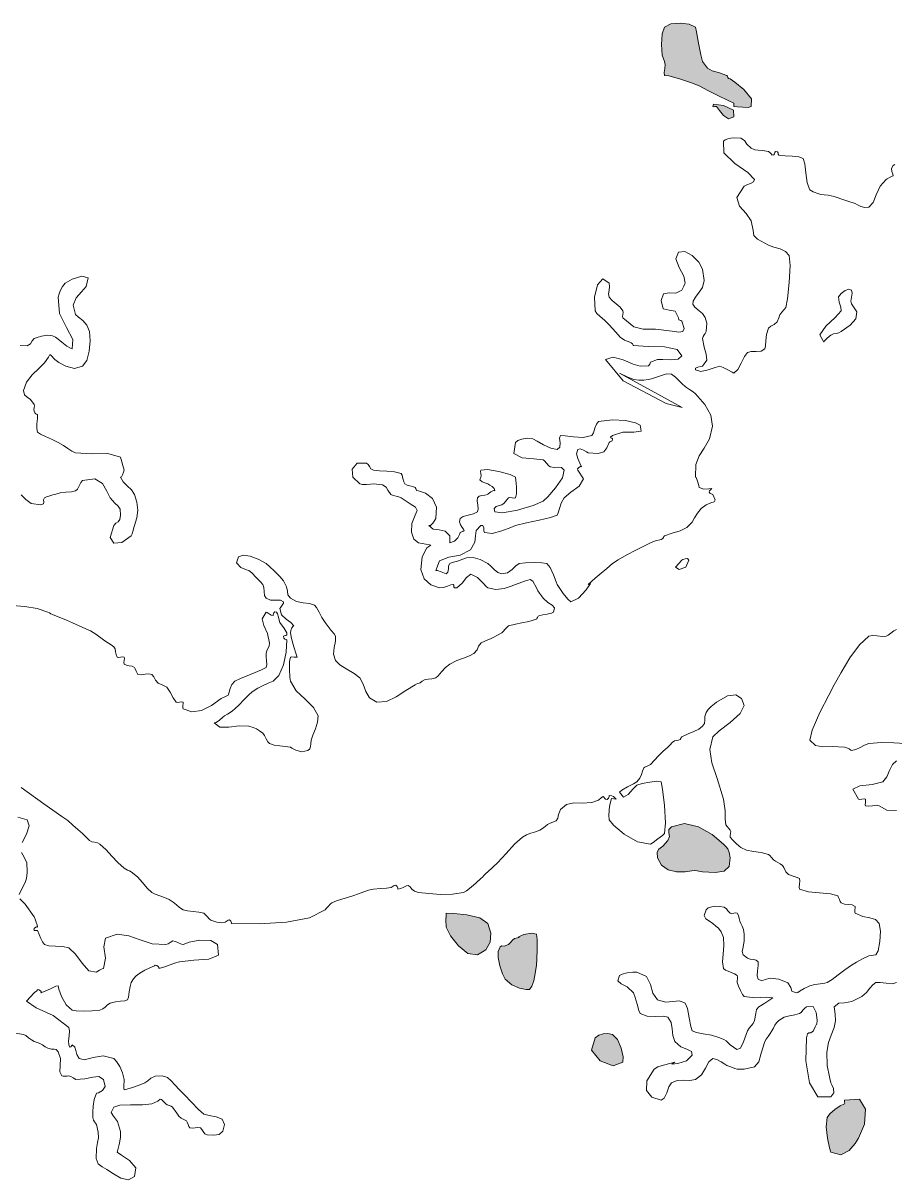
# Model space of a CAD drawing. Header units: inches. Extents: x 18 to 851, y -500 to 848.
# Drawn here: x 587.23 to 613.87, y 372.49 to 407.87 of the extents above; entities that cross this region are included whole.
import ezdxf

# ---------------------------------------------------------------- set-up
doc = ezdxf.new("R2010")
doc.units = ezdxf.units.IN
doc.header["$MEASUREMENT"] = 0
doc.layers.add('Layer 1', color=7, linetype='Continuous')

msp = doc.modelspace()

# ---------------------------------------------------------------- hatches: boundary and pattern name
at = {"layer": 'Layer 1', "true_color": 0xffffff}
for points in [[(608.949, 405.317), (608.948, 405.333), (608.949, 405.369), (608.951, 405.405), (608.949, 405.423), (608.776, 405.507), (608.48, 405.646), (608.154, 405.806), (607.891, 405.952), (607.66, 406.047), (607.295, 406.165), (606.962, 406.254), (606.831, 406.27), (606.817, 406.362), (606.837, 406.487), (606.854, 406.609), (606.831, 406.693), (606.762, 406.89), (606.736, 407.216), (606.758, 407.545), (606.831, 407.752), (607.028, 407.845), (607.308, 407.871), (607.586, 407.837), (607.784, 407.752), (607.812, 407.6), (607.869, 407.262), (607.938, 406.905), (607.996, 406.693), (608.144, 406.497), (608.292, 406.411), (608.479, 406.36), (608.737, 406.27), (608.759, 406.246), (608.766, 406.211), (608.785, 406.18), (608.843, 406.164), (608.982, 406.067), (609.261, 405.836), (609.488, 405.558), (609.479, 405.317), (609.385, 405.294), (609.226, 405.297), (609.06, 405.31)], [(608.42, 405.317), (608.398, 405.322), (608.368, 405.318), (608.336, 405.313), (608.313, 405.317), (608.329, 405.397), (608.636, 405.353), (608.94, 405.211), (608.949, 405), (608.787, 404.946), (608.635, 405.044), (608.508, 405.2)], [(607.043, 383.294), (607.442, 383.39), (607.872, 383.288), (608.285, 383.056), (608.632, 382.764), (608.703, 382.693), (608.764, 382.617), (608.811, 382.508), (608.843, 382.341), (608.813, 382.074), (608.653, 381.934), (608.376, 381.891), (607.996, 381.917), (607.831, 381.94), (607.753, 381.951), (607.664, 381.944), (607.467, 381.917), (607.197, 381.914), (606.944, 381.979), (606.74, 382.119), (606.619, 382.341), (606.603, 382.512), (606.662, 382.607), (606.78, 382.702), (606.938, 382.87), (606.98, 382.993), (606.966, 383.104), (606.964, 383.204)], [(600.161, 380.541), (600.162, 380.561), (600.161, 380.596), (600.16, 380.631), (600.161, 380.646), (600.396, 380.644), (600.794, 380.602), (601.191, 380.503), (601.432, 380.329), (601.521, 380.035), (601.5, 379.758), (601.366, 379.528), (601.114, 379.376), (600.825, 379.42), (600.533, 379.653), (600.293, 379.959), (600.161, 380.223), (600.154, 380.284), (600.149, 380.385), (600.15, 380.484)], [(602.385, 379.905), (602.366, 379.93), (602.535, 379.993), (602.762, 380.04), (602.914, 380.011), (602.938, 379.848), (602.938, 379.544), (602.926, 379.236), (602.914, 379.059), (602.881, 378.805), (602.838, 378.582), (602.779, 378.412), (602.702, 378.317), (602.6, 378.316), (602.398, 378.359), (602.164, 378.46), (601.961, 378.635), (601.879, 378.795), (601.798, 379.037), (601.745, 379.29), (601.749, 379.482), (601.806, 379.619), (601.856, 379.646), (601.934, 379.645), (602.066, 379.694), (602.139, 379.758), (602.185, 379.821), (602.251, 379.874)], [(604.714, 376.835), (604.824, 376.915), (604.957, 376.963), (605.101, 376.973), (605.243, 376.941), (605.393, 376.785), (605.506, 376.521), (605.566, 376.254), (605.561, 376.094), (605.261, 375.98), (604.863, 376.135), (604.604, 376.455)], [(612.337, 374.823), (612.34, 374.841), (612.337, 374.876), (612.334, 374.911), (612.337, 374.929), (612.792, 374.959), (612.973, 374.657), (612.94, 374.2), (612.761, 373.765), (612.661, 373.608), (612.475, 373.391), (612.221, 373.255), (611.914, 373.341), (611.87, 373.473), (611.81, 373.766), (611.775, 374.11), (611.808, 374.4), (611.888, 374.511), (612.033, 374.64), (612.198, 374.754)]]:
    msp.add_hatch(color=7, dxfattribs=at).paths.add_polyline_path(points)

# ---------------------------------------------------------------- linework, layer by layer
at = {"layer": 'Layer 1', "lineweight": 0}
for points in [[(608.949, 405.317), (608.948, 405.333), (608.949, 405.369), (608.951, 405.405), (608.949, 405.423), (608.776, 405.507), (608.48, 405.646), (608.154, 405.806), (607.891, 405.952), (607.66, 406.047), (607.295, 406.165), (606.962, 406.254), (606.831, 406.27), (606.817, 406.362), (606.837, 406.487), (606.854, 406.609), (606.831, 406.693), (606.762, 406.89), (606.736, 407.216), (606.758, 407.545), (606.831, 407.752), (607.028, 407.845), (607.308, 407.871), (607.586, 407.837), (607.784, 407.752), (607.812, 407.6), (607.869, 407.262), (607.938, 406.905), (607.996, 406.693), (608.144, 406.497), (608.292, 406.411), (608.479, 406.36), (608.737, 406.27), (608.759, 406.246), (608.766, 406.211), (608.785, 406.18), (608.843, 406.164), (608.982, 406.067), (609.261, 405.836), (609.488, 405.558), (609.479, 405.317), (609.385, 405.294), (609.226, 405.297), (609.06, 405.31), (608.949, 405.317), (608.949, 405.317)], [(608.42, 405.317), (608.398, 405.322), (608.368, 405.318), (608.336, 405.313), (608.313, 405.317), (608.329, 405.397), (608.636, 405.353), (608.94, 405.211), (608.949, 405), (608.787, 404.946), (608.635, 405.044), (608.508, 405.2), (608.42, 405.317), (608.42, 405.317)], [(586.891, 390.055), (587.281, 390.028), (587.653, 389.969), (587.984, 389.858), (588.029, 389.834), (588.073, 389.807), (588.127, 389.779), (588.196, 389.752), (588.384, 389.686), (588.557, 389.61), (588.734, 389.526), (588.938, 389.435), (589.141, 389.35), (589.289, 389.28), (589.447, 389.182), (589.679, 389.011), (589.753, 388.961), (589.838, 388.91), (589.923, 388.856), (589.996, 388.8), (590.04, 388.729), (590.054, 388.647), (590.066, 388.562), (590.103, 388.482), (590.142, 388.471), (590.206, 388.48), (590.271, 388.491), (590.314, 388.482), (590.324, 388.439), (590.314, 388.376), (590.305, 388.312), (590.314, 388.27), (590.385, 388.233), (590.473, 388.216), (590.562, 388.2), (590.632, 388.164), (590.656, 388.122), (590.685, 388.053), (590.713, 387.987), (590.737, 387.953), (590.835, 387.941), (590.953, 387.958), (591.07, 387.974), (591.161, 387.953), (591.222, 387.876), (591.276, 387.772), (591.354, 387.68), (591.479, 387.635), (591.615, 387.565), (591.721, 387.413), (591.812, 387.239), (591.902, 387.105), (591.945, 387.096), (592.008, 387.106), (592.071, 387.116), (592.114, 387.105), (592.122, 387.063), (592.112, 386.997), (592.104, 386.932), (592.114, 386.894), (592.387, 386.809), (592.683, 386.853), (592.985, 386.997), (593.278, 387.211), (593.319, 387.233), (593.39, 387.264), (593.457, 387.295), (593.49, 387.317), (593.521, 387.41), (593.555, 387.523), (593.61, 387.64), (593.702, 387.741), (593.875, 387.822), (594.196, 387.959), (594.509, 388.093), (594.655, 388.164), (594.676, 388.254), (594.669, 388.371), (594.656, 388.49), (594.655, 388.588), (594.681, 388.685), (594.717, 388.759), (594.749, 388.827), (594.761, 388.905), (594.695, 389.203), (594.585, 389.444), (594.537, 389.654), (594.655, 389.858), (594.69, 389.849), (594.747, 389.808), (594.812, 389.765), (594.867, 389.752), (594.873, 389.778), (594.891, 389.83), (594.923, 389.869), (594.973, 389.858), (595.005, 389.8), (595.031, 389.705), (595.055, 389.607), (595.078, 389.541), (595.125, 389.471), (595.194, 389.372), (595.259, 389.278), (595.29, 389.223), (595.289, 389.16), (595.253, 389.139), (595.21, 389.134), (595.185, 389.117), (595.191, 389.056), (595.229, 389.032), (595.27, 389.024), (595.29, 389.011), (595.271, 388.637), (595.185, 388.245), (595.045, 387.919), (594.867, 387.741), (594.719, 387.682), (594.564, 387.615), (594.401, 387.532), (594.231, 387.423), (594.126, 387.327), (593.976, 387.172), (593.821, 387.011), (593.702, 386.894), (593.627, 386.834), (593.551, 386.784), (593.472, 386.735), (593.385, 386.682), (593.333, 386.639), (593.229, 386.556), (593.124, 386.483), (593.066, 386.47), (593.244, 386.342), (593.515, 386.34), (593.826, 386.377), (594.126, 386.364), (594.255, 386.329), (594.361, 386.287), (594.455, 386.23), (594.549, 386.152), (594.601, 386.081), (594.652, 385.985), (594.705, 385.893), (594.761, 385.835), (594.905, 385.786), (595.07, 385.764), (595.239, 385.751), (595.396, 385.729), (595.438, 385.697), (595.567, 385.631), (595.744, 385.587), (595.926, 385.623), (595.99, 385.679), (596.013, 385.748), (596.019, 385.833), (596.031, 385.941), (596.084, 386.096), (596.163, 386.286), (596.229, 386.489), (596.243, 386.682), (596.105, 386.944), (595.845, 387.193), (595.571, 387.452), (595.396, 387.741), (595.381, 387.871), (595.367, 388.108), (595.368, 388.348), (595.396, 388.482), (595.436, 388.486), (595.507, 388.482), (595.576, 388.479), (595.608, 388.482), (595.576, 388.566), (595.506, 388.795), (595.435, 389.052), (595.396, 389.223), (595.408, 389.297), (595.442, 389.373), (595.48, 389.427), (595.502, 389.435), (595.411, 389.542), (595.264, 389.642), (595.129, 389.771), (595.078, 389.964), (595.102, 390.008), (595.147, 390.066), (595.185, 390.126), (595.185, 390.176), (595.09, 390.22), (594.948, 390.219), (594.793, 390.223), (594.655, 390.282), (594.61, 390.368), (594.595, 390.484), (594.583, 390.605), (594.549, 390.706), (594.483, 390.779), (594.353, 390.917), (594.214, 391.055), (594.126, 391.129), (594.057, 391.146), (593.878, 391.225), (593.744, 391.362), (593.809, 391.552), (593.948, 391.597), (594.164, 391.565), (594.414, 391.474), (594.655, 391.341), (594.76, 391.254), (594.914, 391.11), (595.07, 390.949), (595.185, 390.812), (595.278, 390.63), (595.305, 390.496), (595.323, 390.387), (595.396, 390.282), (595.585, 390.178), (595.791, 390.143), (595.985, 390.124), (596.138, 390.07), (596.195, 389.996), (596.271, 389.86), (596.36, 389.697), (596.455, 389.541), (596.547, 389.417), (596.646, 389.293), (596.73, 389.188), (596.772, 389.117), (596.773, 388.964), (596.737, 388.776), (596.719, 388.573), (596.772, 388.376), (596.908, 388.245), (597.118, 388.114), (597.341, 387.982), (597.514, 387.847), (597.619, 387.658), (597.699, 387.434), (597.818, 387.231), (598.043, 387.105), (598.329, 387.125), (598.63, 387.264), (598.929, 387.456), (599.208, 387.635), (599.283, 387.67), (599.328, 387.682), (599.366, 387.697), (599.42, 387.741), (599.512, 387.794), (599.611, 387.806), (599.722, 387.812), (599.844, 387.847), (599.916, 387.913), (600.015, 388.033), (600.134, 388.166), (600.267, 388.27), (600.482, 388.374), (600.688, 388.451), (600.869, 388.518), (601.008, 388.588), (601.104, 388.699), (601.146, 388.814), (601.225, 388.922), (601.432, 389.011), (601.515, 389.042), (601.614, 389.094), (601.729, 389.157), (601.855, 389.223), (601.904, 389.265), (601.966, 389.334), (602.025, 389.4), (602.066, 389.435), (602.275, 389.487), (602.475, 389.525), (602.683, 389.571), (602.914, 389.646), (602.932, 389.665), (602.946, 389.696), (602.973, 389.729), (603.02, 389.752), (603.108, 389.77), (603.246, 389.795), (603.376, 389.826), (603.443, 389.858), (603.472, 389.99), (603.396, 390.072), (603.266, 390.153), (603.126, 390.282), (603.067, 390.359), (603.013, 390.434), (602.961, 390.512), (602.914, 390.6), (602.812, 390.802), (602.729, 390.859), (602.58, 390.813), (602.278, 390.706), (602.144, 390.654), (601.932, 390.584), (601.681, 390.549), (601.432, 390.6), (601.381, 390.643), (601.296, 390.73), (601.199, 390.832), (601.114, 390.917), (600.916, 391.014), (600.775, 390.916), (600.646, 390.738), (600.479, 390.6), (600.417, 390.595), (600.395, 390.632), (600.388, 390.679), (600.373, 390.706), (600.302, 390.691), (600.2, 390.648), (600.078, 390.608), (599.949, 390.6), (599.687, 390.688), (599.482, 390.875), (599.38, 391.164), (599.42, 391.552), (599.567, 391.821), (599.69, 391.903), (599.651, 391.915), (599.313, 391.976), (599.167, 392.089), (599.097, 392.306), (599.108, 392.569), (599.208, 392.823), (599.271, 392.967), (599.224, 393.063), (599.062, 393.172), (598.784, 393.353), (598.716, 393.38), (598.626, 393.4), (598.536, 393.423), (598.467, 393.458), (598.373, 393.583), (598.322, 393.683), (598.211, 393.751), (597.938, 393.776), (597.841, 393.77), (597.721, 393.759), (597.603, 393.757), (597.514, 393.776), (597.304, 393.986), (597.285, 394.233), (597.434, 394.41), (597.726, 394.411), (597.775, 394.371), (597.812, 394.306), (597.86, 394.242), (597.938, 394.199), (598.115, 394.18), (598.343, 394.172), (598.58, 394.151), (598.784, 394.094), (598.811, 394.042), (598.834, 393.941), (598.861, 393.837), (598.891, 393.776), (598.964, 393.738), (599.049, 393.716), (599.134, 393.698), (599.208, 393.67), (599.231, 393.641), (599.237, 393.608), (599.255, 393.579), (599.313, 393.564), (599.531, 393.499), (599.737, 393.331), (599.864, 393.067), (599.844, 392.717), (599.812, 392.666), (599.746, 392.58), (599.676, 392.509), (599.632, 392.505), (599.76, 392.399), (599.941, 392.37), (600.128, 392.329), (600.267, 392.188), (600.269, 392.148), (600.268, 392.076), (600.267, 392.007), (600.267, 391.976), (600.415, 392.028), (600.51, 392.128), (600.562, 392.232), (600.584, 392.293), (600.609, 392.298), (600.664, 392.32), (600.705, 392.356), (600.69, 392.399), (600.646, 392.445), (600.595, 392.525), (600.563, 392.622), (600.584, 392.717), (600.682, 392.782), (600.835, 392.823), (600.996, 392.864), (601.114, 392.929), (601.137, 393.012), (601.123, 393.133), (601.105, 393.258), (601.114, 393.353), (601.168, 393.404), (601.25, 393.425), (601.343, 393.436), (601.432, 393.458), (601.446, 393.477), (601.521, 393.531), (601.605, 393.575), (601.644, 393.564), (601.623, 393.638), (601.566, 393.694), (601.495, 393.739), (601.432, 393.776), (601.369, 393.797), (601.263, 393.841), (601.188, 393.905), (601.22, 393.988), (601.23, 394.028), (601.221, 394.092), (601.211, 394.156), (601.22, 394.199), (601.423, 394.22), (601.772, 394.159), (602.11, 394.065), (602.278, 393.988), (602.291, 393.891), (602.305, 393.688), (602.306, 393.476), (602.278, 393.353), (602.235, 393.344), (602.171, 393.354), (602.107, 393.363), (602.066, 393.353), (602.014, 393.286), (601.973, 393.236), (601.926, 393.191), (601.855, 393.141), (601.781, 393.115), (601.688, 393.085), (601.624, 393.03), (601.644, 392.929), (601.88, 392.897), (602.335, 392.979), (602.814, 393.115), (603.126, 393.247), (603.265, 393.382), (603.504, 393.655), (603.712, 393.962), (603.761, 394.199), (603.688, 394.278), (603.589, 394.291), (603.469, 394.285), (603.338, 394.305), (603.287, 394.345), (603.226, 394.415), (603.167, 394.482), (603.126, 394.517), (602.835, 394.545), (602.477, 394.578), (602.231, 394.712), (602.278, 395.046), (602.346, 395.104), (602.47, 395.151), (602.63, 395.172), (602.808, 395.152), (602.936, 395.089), (603.137, 394.976), (603.359, 394.871), (603.549, 394.835), (603.637, 394.903), (603.638, 395.037), (603.621, 395.175), (603.655, 395.258), (603.797, 395.251), (604.053, 395.213), (604.347, 395.198), (604.607, 395.258), (604.663, 395.341), (604.702, 395.478), (604.748, 395.61), (604.819, 395.682), (605.246, 395.733), (605.643, 395.713), (605.944, 395.65), (606.09, 395.576), (606.114, 395.396), (605.893, 395.365), (605.558, 395.359), (605.243, 395.258), (605.183, 395.206), (605.19, 395.19), (605.225, 395.182), (605.243, 395.152), (605.227, 395.091), (605.195, 395.074), (605.161, 395.069), (605.138, 395.046), (605.071, 394.88), (604.974, 394.762), (604.8, 394.706), (604.502, 394.729), (604.452, 394.757), (604.358, 394.811), (604.257, 394.85), (604.185, 394.835), (604.142, 394.699), (604.181, 394.554), (604.247, 394.416), (604.29, 394.305), (604.263, 394.311), (604.213, 394.284), (604.175, 394.242), (604.185, 394.199), (604.353, 393.931), (604.225, 393.711), (603.97, 393.524), (603.761, 393.353), (603.673, 393.193), (603.617, 393.027), (603.58, 392.892), (603.549, 392.823), (603.344, 392.75), (602.998, 392.667), (602.61, 392.584), (602.278, 392.505), (602.133, 392.444), (601.862, 392.338), (601.561, 392.263), (601.326, 392.293), (601.312, 392.345), (601.305, 392.432), (601.282, 392.502), (601.22, 392.505), (601.07, 392.358), (601.053, 392.189), (601.039, 391.993), (600.902, 391.764), (600.586, 391.595), (600.238, 391.534), (599.957, 391.429), (599.844, 391.129), (599.893, 391.127), (600.001, 391.088), (600.11, 391.044), (600.161, 391.023), (600.212, 391.083), (600.226, 391.179), (600.232, 391.275), (600.267, 391.341), (600.345, 391.378), (600.427, 391.399), (600.509, 391.417), (600.584, 391.446), (600.782, 391.522), (600.984, 391.528), (601.198, 391.467), (601.432, 391.341), (601.521, 391.264), (601.626, 391.162), (601.739, 391.07), (601.855, 391.023), (602.034, 391.055), (602.175, 391.158), (602.288, 391.273), (602.385, 391.341), (602.586, 391.368), (602.846, 391.375), (603.087, 391.364), (603.231, 391.341), (603.333, 391.218), (603.441, 390.994), (603.524, 390.785), (603.549, 390.706), (603.615, 390.605), (603.738, 390.428), (603.873, 390.257), (603.973, 390.176), (604.202, 390.284), (604.438, 390.534), (604.574, 390.737), (604.502, 390.706), (604.71, 390.898), (604.894, 391.048), (605.067, 391.186), (605.243, 391.341), (605.414, 391.46), (605.676, 391.606), (605.96, 391.751), (606.196, 391.87), (606.318, 391.933), (606.428, 391.985), (606.555, 392.033), (606.726, 392.082), (606.779, 392.106), (606.799, 392.136), (606.808, 392.165), (606.831, 392.188), (607.067, 392.269), (607.306, 392.34), (607.518, 392.44), (607.679, 392.611), (607.752, 392.74), (607.843, 392.884), (607.957, 393.023), (608.102, 393.141), (608.249, 393.201), (608.354, 393.231), (608.385, 393.296), (608.313, 393.458), (608.287, 393.464), (608.232, 393.486), (608.192, 393.521), (608.208, 393.564), (608.277, 393.639), (608.188, 393.629), (608.029, 393.613), (607.891, 393.67), (607.879, 393.725), (607.838, 393.857), (607.798, 393.975), (607.784, 393.988), (607.786, 394.376), (607.891, 394.639), (608.048, 394.867), (608.208, 395.152), (608.301, 395.54), (608.244, 395.882), (608.063, 396.203), (607.784, 396.529), (607.706, 396.592), (607.596, 396.667), (607.474, 396.751), (607.361, 396.847), (607.169, 397.044), (607.042, 397.139), (606.889, 397.141), (606.619, 397.058), (606.528, 397.024), (606.438, 396.992), (606.333, 396.967), (606.196, 396.952), (606.047, 396.952), (605.899, 396.976), (605.715, 397.042), (605.455, 397.164), (607.376, 396.112), (606.883, 396.238), (605.569, 396.933), (605.031, 397.588), (605.26, 397.656), (605.569, 397.573), (605.875, 397.444), (606.09, 397.376), (606.344, 397.389), (606.379, 397.436), (606.401, 397.506), (606.619, 397.588), (606.783, 397.585), (607.025, 397.569), (607.25, 397.589), (607.361, 397.693), (607.222, 397.891), (606.828, 397.966), (606.33, 397.984), (605.879, 398.011), (605.878, 398.025), (605.851, 398.059), (605.811, 398.096), (605.772, 398.117), (605.604, 398.176), (605.479, 398.266), (605.343, 398.414), (605.138, 398.646), (604.994, 398.788), (604.863, 398.902), (604.764, 398.994), (604.714, 399.07), (604.687, 399.494), (604.782, 399.865), (604.949, 400.051), (605.138, 399.917), (605.154, 399.82), (605.138, 399.706), (605.121, 399.591), (605.138, 399.494), (605.227, 399.388), (605.351, 399.288), (605.475, 399.184), (605.561, 399.07), (605.564, 399.022), (605.557, 398.96), (605.55, 398.9), (605.561, 398.858), (605.892, 398.582), (606.184, 398.513), (606.561, 398.51), (607.149, 398.435), (607.274, 398.416), (607.387, 398.436), (607.435, 398.535), (607.361, 398.752), (607.334, 398.775), (607.3, 398.781), (607.27, 398.799), (607.255, 398.858), (607.158, 399.063), (606.972, 399.091), (606.795, 399.135), (606.726, 399.388), (606.806, 399.592), (606.977, 399.618), (607.182, 399.609), (607.361, 399.705), (607.38, 399.745), (607.419, 399.827), (607.455, 399.901), (607.467, 399.917), (607.421, 400.131), (607.275, 400.398), (607.173, 400.663), (607.255, 400.87), (607.449, 400.89), (607.678, 400.765), (607.88, 400.561), (607.996, 400.341), (608.044, 400.002), (607.997, 399.788), (607.896, 399.639), (607.784, 399.494), (607.712, 399.365), (607.701, 399.273), (607.759, 399.185), (607.891, 399.07), (607.988, 398.986), (608.078, 398.869), (608.127, 398.693), (608.102, 398.435), (608.077, 398.38), (608.041, 398.336), (608.01, 398.289), (607.996, 398.223), (608.039, 397.962), (608.109, 397.747), (608.123, 397.559), (607.996, 397.376), (607.944, 397.366), (607.854, 397.351), (607.781, 397.322), (607.784, 397.27), (607.944, 397.221), (608.166, 397.267), (608.383, 397.34), (608.525, 397.376), (608.623, 397.342), (608.768, 397.27), (608.896, 397.198), (608.949, 397.164), (609.069, 397.274), (609.174, 397.469), (609.272, 397.67), (609.373, 397.799), (609.484, 397.825), (609.634, 397.824), (609.785, 397.838), (609.902, 397.905), (609.923, 397.998), (609.929, 398.158), (609.948, 398.351), (610.008, 398.541), (610.077, 398.603), (610.182, 398.657), (610.278, 398.732), (610.325, 398.858), (610.354, 398.95), (610.417, 399.034), (610.486, 399.11), (610.537, 399.176), (610.59, 399.443), (610.643, 399.942), (610.67, 400.456), (610.644, 400.764), (610.53, 400.891), (610.362, 400.967), (610.177, 401.021), (610.008, 401.082), (609.67, 401.259), (609.559, 401.373), (609.539, 401.525), (609.479, 401.823), (609.323, 402.05), (609.121, 402.277), (609.045, 402.542), (609.267, 402.882), (609.345, 402.921), (609.456, 402.964), (609.552, 403.019), (609.584, 403.093), (609.376, 403.303), (608.979, 403.582), (608.646, 403.908), (608.632, 404.258), (608.685, 404.306), (608.764, 404.336), (608.856, 404.355), (608.949, 404.364), (609.166, 404.349), (609.272, 404.278), (609.35, 404.171), (609.479, 404.046), (609.588, 403.996), (609.697, 403.984), (609.83, 403.977), (610.008, 403.94), (610.047, 403.917), (610.084, 403.881), (610.11, 403.849), (610.113, 403.834), (610.177, 403.843), (610.197, 403.878), (610.202, 403.918), (610.22, 403.94), (610.283, 403.936), (610.304, 403.9), (610.309, 403.858), (610.325, 403.834), (610.519, 403.814), (610.736, 403.802), (610.935, 403.78), (611.066, 403.729), (611.119, 403.569), (611.149, 403.29), (611.191, 402.991), (611.278, 402.776), (611.321, 402.74), (611.374, 402.713), (611.433, 402.691), (611.49, 402.67), (611.615, 402.632), (611.717, 402.621), (611.838, 402.608), (612.02, 402.564), (612.112, 402.534), (612.255, 402.485), (612.439, 402.423), (612.655, 402.353), (612.735, 402.314), (612.834, 402.265), (612.95, 402.232), (613.078, 402.247), (613.208, 402.383), (613.306, 402.622), (613.422, 402.885), (613.607, 403.093), (613.635, 403.107), (613.711, 403.148), (613.789, 403.188), (613.819, 403.199), (613.815, 403.254), (613.782, 403.333), (613.768, 403.424), (613.819, 403.517), (613.873, 403.551)], [(587.138, 398.011), (587.349, 398.002), (587.451, 398.067), (587.502, 398.157), (587.562, 398.223), (587.661, 398.258), (587.792, 398.292), (587.913, 398.318), (587.984, 398.329), (588.122, 398.311), (588.216, 398.268), (588.3, 398.203), (588.408, 398.117), (588.466, 398.072), (588.568, 397.995), (588.671, 397.925), (588.726, 397.905), (588.751, 398.192), (588.553, 398.558), (588.336, 398.993), (588.303, 399.494), (588.328, 399.592), (588.366, 399.701), (588.426, 399.812), (588.514, 399.917), (588.729, 400.042), (589.019, 400.128), (589.216, 400.082), (589.149, 399.811), (589.01, 399.65), (588.847, 399.469), (588.756, 399.246), (588.832, 398.964), (588.921, 398.876), (589.051, 398.774), (589.177, 398.635), (589.255, 398.435), (589.274, 398.152), (589.247, 397.836), (589.172, 397.555), (589.043, 397.376), (588.795, 397.312), (588.537, 397.375), (588.32, 397.492), (588.196, 397.588), (588.076, 397.718), (588.039, 397.738), (588, 397.657), (587.879, 397.482), (587.703, 397.31), (587.499, 397.116), (587.326, 396.893), (587.243, 396.635), (587.268, 396.5), (587.347, 396.433), (587.454, 396.36), (587.562, 396.211), (587.57, 396.163), (587.565, 396.107), (587.559, 396.05), (587.562, 396), (587.585, 395.954), (587.62, 395.923), (587.652, 395.904), (587.667, 395.894), (587.666, 395.774), (587.649, 395.619), (587.641, 395.47), (587.667, 395.364), (587.756, 395.298), (587.906, 395.229), (588.096, 395.147), (588.303, 395.046), (588.457, 394.952), (588.591, 394.859), (588.713, 394.78), (588.832, 394.729), (589.312, 394.695), (589.818, 394.709), (590.201, 394.6), (590.314, 394.199), (590.296, 394.137), (590.263, 394.054), (590.229, 393.992), (590.208, 393.988), (590.281, 393.845), (590.404, 393.72), (590.535, 393.597), (590.632, 393.458), (590.707, 393.219), (590.729, 392.979), (590.703, 392.74), (590.632, 392.505), (590.614, 392.447), (590.588, 392.349), (590.557, 392.25), (590.525, 392.188), (590.248, 391.983), (590, 391.965), (589.883, 392.137), (589.996, 392.505), (590.06, 392.576), (590.128, 392.622), (590.183, 392.689), (590.208, 392.823), (590.19, 393.006), (590.13, 393.1), (590.028, 393.188), (589.891, 393.353), (589.789, 393.558), (589.651, 393.791), (589.422, 393.937), (589.043, 393.882), (588.987, 393.822), (588.936, 393.722), (588.885, 393.621), (588.832, 393.564), (588.703, 393.537), (588.536, 393.523), (588.357, 393.502), (588.196, 393.458), (588.139, 393.441), (588.039, 393.413), (587.938, 393.381), (587.879, 393.353), (587.852, 393.289), (587.855, 393.221), (587.845, 393.167), (587.772, 393.141), (587.475, 393.179), (587.313, 393.297), (587.171, 393.443)], [(612.231, 399.6), (612.269, 399.63), (612.357, 399.69), (612.464, 399.731), (612.549, 399.705), (612.566, 399.615), (612.547, 399.491), (612.527, 399.367), (612.549, 399.282), (612.707, 399.041), (612.68, 398.83), (612.508, 398.634), (612.231, 398.435), (612.158, 398.401), (612.082, 398.382), (612, 398.363), (611.914, 398.329), (611.872, 398.296), (611.792, 398.228), (611.72, 398.157), (611.702, 398.117), (611.582, 398.337), (611.764, 398.607), (612.047, 398.871), (612.231, 399.07), (612.22, 399.18), (612.169, 399.341), (612.149, 399.499), (612.231, 399.6), (612.231, 399.6)], [(612.231, 399.07), (612.047, 398.871), (611.764, 398.607), (611.582, 398.337), (611.702, 398.117), (611.72, 398.157), (611.792, 398.228), (611.872, 398.296), (611.914, 398.329), (612, 398.363), (612.082, 398.382), (612.158, 398.401), (612.231, 398.435), (612.508, 398.634), (612.68, 398.83), (612.707, 399.041), (612.549, 399.282), (612.527, 399.367), (612.547, 399.491), (612.566, 399.615), (612.549, 399.705), (612.464, 399.731), (612.357, 399.69), (612.269, 399.63), (612.231, 399.6), (612.149, 399.499), (612.169, 399.341), (612.22, 399.18), (612.231, 399.07), (612.231, 399.07)], [(607.361, 391.446), (607.395, 391.464), (607.462, 391.491), (607.532, 391.496), (607.572, 391.446), (607.487, 391.229), (607.278, 391.16), (607.163, 391.235), (607.361, 391.446), (607.361, 391.446)], [(607.572, 391.446), (607.532, 391.496), (607.462, 391.491), (607.395, 391.464), (607.361, 391.446), (607.163, 391.235), (607.278, 391.16), (607.487, 391.229), (607.572, 391.446), (607.572, 391.446)], [(613.926, 389.329), (613.846, 389.285), (613.753, 389.216), (613.667, 389.151), (613.607, 389.117), (613.482, 389.112), (613.337, 389.13), (613.194, 389.142), (613.078, 389.117), (612.787, 388.857), (612.493, 388.456), (612.228, 388.014), (612.02, 387.635), (611.851, 387.319), (611.578, 386.783), (611.342, 386.25), (611.278, 385.941), (611.447, 385.773), (611.668, 385.735), (611.96, 385.748), (612.337, 385.729), (612.406, 385.708), (612.479, 385.672), (612.532, 385.638), (612.549, 385.623), (612.679, 385.653), (612.81, 385.717), (612.943, 385.788), (613.078, 385.835), (613.462, 385.872), (613.846, 385.86), (614.189, 385.836)], [(613.926, 378.529), (613.796, 378.489), (613.611, 378.506), (613.425, 378.534), (613.29, 378.529), (613.201, 378.461), (613.108, 378.351), (613.001, 378.223), (612.867, 378.105), (612.556, 377.949), (612.332, 377.912), (612.165, 377.893), (612.02, 377.788), (612.023, 377.714), (612.047, 377.557), (612.057, 377.356), (612.02, 377.153), (611.925, 376.923), (611.842, 376.691), (611.794, 376.399), (611.808, 375.988), (611.824, 375.892), (611.853, 375.748), (611.886, 375.592), (611.914, 375.458), (611.949, 375.4), (612.002, 375.29), (612.011, 375.158), (611.914, 375.035), (611.52, 375.029), (611.266, 375.463), (611.151, 376.132), (611.173, 376.835), (611.205, 376.96), (611.248, 376.989), (611.307, 376.994), (611.385, 377.047), (611.396, 377.082), (611.438, 377.17), (611.479, 377.25), (611.49, 377.258), (611.494, 377.382), (611.469, 377.611), (611.375, 377.796), (611.173, 377.788), (611.121, 377.744), (611.063, 377.678), (611.008, 377.615), (610.961, 377.576), (610.816, 377.536), (610.656, 377.513), (610.49, 377.469), (610.325, 377.364), (610.26, 377.294), (610.207, 377.219), (610.161, 377.137), (610.113, 377.047), (610.063, 376.967), (610.002, 376.88), (609.942, 376.796), (609.902, 376.729), (609.782, 376.369), (609.715, 376.107), (609.581, 375.945), (609.267, 375.882), (609.217, 375.879), (609.16, 375.876), (609.104, 375.875), (609.055, 375.882), (608.984, 375.903), (608.912, 375.931), (608.831, 375.96), (608.737, 375.988), (608.674, 376.028), (608.56, 376.106), (608.428, 376.178), (608.313, 376.2), (608.188, 376.101), (608.085, 375.913), (607.964, 375.709), (607.784, 375.564), (607.602, 375.531), (607.409, 375.539), (607.219, 375.533), (607.043, 375.458), (606.965, 375.333), (606.899, 375.152), (606.826, 374.992), (606.726, 374.929), (606.44, 375.025), (606.283, 375.229), (606.294, 375.522), (606.514, 375.882), (606.623, 375.945), (606.799, 376), (606.991, 376.049), (607.149, 376.094), (607.06, 376.032), (607.239, 376.047), (607.506, 376.138), (607.679, 376.306), (607.652, 376.42), (607.514, 376.485), (607.326, 376.566), (607.149, 376.729), (607.086, 376.907), (607.066, 377.109), (607.035, 377.308), (606.938, 377.47), (606.797, 377.5), (606.563, 377.493), (606.306, 377.502), (606.09, 377.576), (606.052, 377.671), (605.996, 377.863), (605.936, 378.07), (605.879, 378.211), (605.692, 378.398), (605.512, 378.493), (605.408, 378.58), (605.455, 378.741), (605.539, 378.785), (605.694, 378.821), (605.862, 378.844), (605.984, 378.847), (606.285, 378.708), (606.407, 378.463), (606.478, 378.198), (606.619, 378), (606.863, 377.924), (607.09, 377.946), (607.294, 377.967), (607.467, 377.894), (607.53, 377.731), (607.589, 377.452), (607.64, 377.182), (607.679, 377.047), (607.811, 376.995), (608.016, 376.961), (608.265, 376.917), (608.525, 376.835), (608.645, 376.782), (608.712, 376.744), (608.766, 376.699), (608.843, 376.623), (609.038, 376.479), (609.154, 376.519), (609.248, 376.716), (609.373, 377.047), (609.424, 377.132), (609.485, 377.2), (609.544, 377.271), (609.584, 377.364), (609.623, 377.581), (609.646, 377.703), (609.717, 377.788), (609.902, 377.894), (610.142, 378.058), (609.959, 378.077), (609.59, 378.058), (609.267, 378.105), (609.215, 378.167), (609.152, 378.285), (609.093, 378.418), (609.055, 378.529), (609.054, 378.577), (609.062, 378.639), (609.065, 378.698), (609.055, 378.741), (608.97, 378.796), (608.83, 378.855), (608.698, 378.91), (608.632, 378.953), (608.604, 379.156), (608.626, 379.4), (608.65, 379.658), (608.632, 379.905), (608.565, 380.082), (608.484, 380.186), (608.396, 380.255), (608.313, 380.329), (608.211, 380.402), (608.098, 380.473), (608.039, 380.578), (608.102, 380.752), (608.17, 380.808), (608.277, 380.844), (608.402, 380.86), (608.525, 380.858), (608.659, 380.829), (608.726, 380.78), (608.771, 380.717), (608.843, 380.646), (608.889, 380.639), (608.951, 380.648), (609.013, 380.658), (609.055, 380.646), (609.091, 380.581), (609.113, 380.491), (609.134, 380.4), (609.161, 380.329), (609.206, 380.25), (609.245, 380.147), (609.268, 380.003), (609.267, 379.8), (609.235, 379.605), (609.208, 379.473), (609.236, 379.372), (609.373, 379.271), (609.453, 379.246), (609.549, 379.23), (609.637, 379.208), (609.69, 379.165), (609.698, 379.051), (609.679, 378.887), (609.664, 378.729), (609.69, 378.635), (609.808, 378.585), (609.91, 378.617), (610.062, 378.657), (610.325, 378.635), (610.605, 378.518), (610.692, 378.381), (610.728, 378.266), (610.855, 378.211), (610.902, 378.228), (610.979, 378.275), (611.099, 378.343), (611.278, 378.423), (611.424, 378.464), (611.587, 378.492), (611.728, 378.512), (611.808, 378.529), (611.956, 378.624), (612.137, 378.765), (612.34, 378.921), (612.549, 379.059), (612.697, 379.148), (612.879, 379.253), (613.08, 379.34), (613.29, 379.376), (613.364, 379.498), (613.415, 379.781), (613.43, 380.1), (613.396, 380.329), (613.281, 380.453), (613.107, 380.507), (612.892, 380.552), (612.655, 380.646), (612.646, 380.684), (612.653, 380.749), (612.662, 380.816), (612.655, 380.858), (612.565, 380.904), (612.451, 380.918), (612.333, 380.929), (612.231, 380.964), (612.198, 381.008), (612.176, 381.07), (612.155, 381.132), (612.125, 381.176), (611.903, 381.245), (611.573, 381.274), (611.229, 381.307), (610.961, 381.388), (610.947, 381.442), (610.956, 381.54), (610.967, 381.641), (610.961, 381.706), (610.889, 381.742), (610.76, 381.778), (610.625, 381.832), (610.537, 381.917), (610.48, 382.045), (610.438, 382.107), (610.365, 382.154), (610.22, 382.235), (610.163, 382.283), (610.104, 382.349), (610.051, 382.411), (610.008, 382.447), (609.785, 382.509), (609.552, 382.54), (609.334, 382.576), (609.161, 382.658), (609.111, 382.703), (609.016, 382.793), (608.913, 382.895), (608.843, 382.976), (608.837, 383.021), (608.846, 383.086), (608.854, 383.148), (608.843, 383.188), (608.707, 383.356), (608.686, 383.534), (608.689, 383.778), (608.632, 384.141), (608.438, 384.766), (608.278, 385.247), (608.217, 385.651), (608.313, 386.047), (608.501, 386.225), (608.836, 386.48), (609.147, 386.757), (609.267, 387), (609.181, 387.218), (609.012, 387.322), (608.758, 387.292), (608.42, 387.105), (608.356, 387.055), (608.261, 386.971), (608.166, 386.875), (608.102, 386.788), (608.066, 386.667), (608.062, 386.556), (608.052, 386.455), (607.996, 386.364), (607.879, 386.281), (607.727, 386.206), (607.551, 386.131), (607.361, 386.047), (607.34, 386.021), (607.332, 385.987), (607.312, 385.957), (607.255, 385.941), (607.141, 385.916), (607.065, 385.865), (607.006, 385.799), (606.938, 385.729), (606.785, 385.593), (606.649, 385.461), (606.525, 385.331), (606.408, 385.2), (606.365, 385.174), (606.297, 385.146), (606.231, 385.118), (606.196, 385.094), (606.161, 384.995), (606.128, 384.888), (606.075, 384.778), (605.984, 384.67), (605.88, 384.608), (605.697, 384.511), (605.526, 384.414), (605.455, 384.353), (605.574, 384.201), (605.726, 384.283), (605.873, 384.453), (605.984, 384.564), (606.153, 384.615), (606.385, 384.661), (606.602, 384.686), (606.726, 384.67), (606.768, 384.44), (606.827, 383.94), (606.862, 383.409), (606.831, 383.082), (606.766, 383.024), (606.63, 382.918), (606.489, 382.814), (606.408, 382.764), (606.005, 382.83), (605.598, 383.068), (605.277, 383.339), (605.138, 383.505), (605.132, 383.649), (605.146, 383.926), (605.207, 384.152), (605.35, 384.141), (605.308, 384.184), (605.269, 384.217), (605.217, 384.239), (605.138, 384.247), (605.141, 384.221), (605.115, 384.169), (605.074, 384.129), (605.031, 384.141), (604.955, 384.213), (604.906, 384.183), (604.813, 384.104), (604.607, 384.035), (604.317, 384.017), (604.057, 384.019), (603.833, 383.976), (603.655, 383.823), (603.589, 383.667), (603.574, 383.555), (603.521, 383.471), (603.338, 383.399), (603.252, 383.361), (603.179, 383.303), (603.105, 383.241), (603.02, 383.188), (602.887, 383.137), (602.748, 383.093), (602.612, 383.043), (602.49, 382.976), (602.244, 382.756), (601.996, 382.479), (601.73, 382.185), (601.432, 381.917), (601.372, 381.865), (601.321, 381.81), (601.272, 381.755), (601.22, 381.706), (601.07, 381.579), (600.917, 381.446), (600.782, 381.337), (600.69, 381.282), (600.349, 381.226), (599.985, 381.225), (599.63, 381.252), (599.313, 381.282), (599.186, 381.318), (599.112, 381.383), (599.06, 381.451), (598.996, 381.494), (598.946, 381.481), (598.864, 381.445), (598.769, 381.407), (598.679, 381.388), (598.682, 381.414), (598.656, 381.466), (598.615, 381.505), (598.572, 381.494), (598.474, 381.431), (598.334, 381.413), (598.154, 381.409), (597.938, 381.388), (597.786, 381.353), (597.637, 381.303), (597.479, 381.243), (597.302, 381.176), (597.143, 381.127), (596.973, 381.081), (596.809, 381.03), (596.667, 380.964), (596.612, 380.921), (596.557, 380.865), (596.504, 380.805), (596.455, 380.752), (595.985, 380.506), (595.275, 380.371), (594.44, 380.321), (593.597, 380.329), (593.599, 380.355), (593.573, 380.407), (593.533, 380.447), (593.49, 380.435), (593.406, 380.37), (593.291, 380.349), (593.144, 380.371), (592.961, 380.435), (592.91, 380.476), (592.851, 380.544), (592.793, 380.61), (592.749, 380.646), (592.596, 380.681), (592.42, 380.699), (592.25, 380.718), (592.114, 380.752), (592.004, 380.818), (591.91, 380.9), (591.812, 380.988), (591.69, 381.07), (591.552, 381.132), (591.404, 381.181), (591.268, 381.229), (591.161, 381.282), (591.021, 381.415), (590.88, 381.584), (590.721, 381.762), (590.525, 381.917), (590.476, 381.942), (590.419, 381.966), (590.363, 381.992), (590.314, 382.023), (590.124, 382.201), (589.942, 382.397), (589.761, 382.591), (589.573, 382.764), (589.498, 382.802), (589.413, 382.819), (589.328, 382.836), (589.255, 382.87), (589.203, 382.918), (589.153, 382.973), (589.102, 383.029), (589.043, 383.082), (588.897, 383.206), (588.751, 383.342), (588.592, 383.481), (588.408, 383.611), (587.865, 383.993), (587.163, 384.496)], [(613.926, 385.306), (613.799, 385.193), (613.713, 385.011), (613.627, 384.817), (613.502, 384.67), (613.179, 384.585), (612.798, 384.546), (612.584, 384.437), (612.761, 384.141), (612.804, 384.131), (612.867, 384.141), (612.93, 384.151), (612.973, 384.141), (612.979, 384.099), (612.971, 384.031), (612.963, 383.966), (612.973, 383.929), (613.066, 383.918), (613.191, 383.937), (613.312, 383.951), (613.396, 383.929), (613.627, 383.804), (613.924, 383.79)], [(587.067, 383.581), (587.35, 383.505), (587.41, 383.319), (587.326, 383.062), (587.201, 382.815)], [(607.043, 383.294), (607.442, 383.39), (607.872, 383.288), (608.285, 383.056), (608.632, 382.764), (608.703, 382.693), (608.764, 382.617), (608.811, 382.508), (608.843, 382.341), (608.813, 382.074), (608.653, 381.934), (608.376, 381.891), (607.996, 381.917), (607.831, 381.94), (607.753, 381.951), (607.664, 381.944), (607.467, 381.917), (607.197, 381.914), (606.944, 381.979), (606.74, 382.119), (606.619, 382.341), (606.603, 382.512), (606.662, 382.607), (606.78, 382.702), (606.938, 382.87), (606.98, 382.993), (606.966, 383.104), (606.964, 383.204), (607.043, 383.294), (607.043, 383.294)], [(587.178, 382.501), (587.262, 382.364), (587.336, 382.189), (587.35, 381.917), (587.336, 381.78), (587.319, 381.677), (587.291, 381.589), (587.243, 381.494), (587.104, 381.223)], [(587.131, 381.092), (587.294, 380.924), (587.562, 380.541), (587.597, 380.467), (587.628, 380.379), (587.653, 380.293), (587.667, 380.223), (587.64, 380.229), (587.589, 380.202), (587.551, 380.16), (587.562, 380.117), (587.582, 380.115), (587.616, 380.119), (587.649, 380.121), (587.667, 380.117), (587.716, 379.999), (587.768, 379.875), (587.821, 379.768), (587.879, 379.694), (588.014, 379.649), (588.213, 379.643), (588.431, 379.634), (588.62, 379.588), (588.832, 379.393), (589.03, 379.116), (589.235, 378.89), (589.467, 378.847), (589.48, 378.86), (589.562, 378.905), (589.647, 378.948), (589.679, 378.953), (589.742, 379.278), (589.694, 379.618), (589.744, 379.889), (590.103, 380.011), (590.457, 379.958), (590.803, 379.832), (591.169, 379.715), (591.585, 379.694), (591.662, 379.716), (591.724, 379.751), (591.77, 379.784), (591.797, 379.8), (591.881, 379.783), (591.979, 379.74), (592.066, 379.701), (592.114, 379.694), (592.301, 379.767), (592.63, 379.82), (592.967, 379.81), (593.173, 379.694), (593.199, 379.364), (592.899, 379.238), (592.446, 379.207), (592.008, 379.165), (591.858, 379.121), (591.717, 379.067), (591.562, 379.009), (591.373, 378.953), (591.383, 378.975), (591.356, 379.014), (591.312, 379.048), (591.267, 379.059), (591.238, 379.039), (591.105, 378.978), (590.947, 378.904), (590.844, 378.847), (590.767, 378.792), (590.683, 378.729), (590.6, 378.646), (590.525, 378.529), (590.494, 378.409), (590.47, 378.239), (590.446, 378.082), (590.42, 378), (590.335, 377.97), (590.203, 377.956), (590.047, 377.937), (589.891, 377.894), (589.807, 377.842), (589.738, 377.778), (589.666, 377.719), (589.573, 377.682), (589.339, 377.658), (589.076, 377.654), (588.85, 377.664), (588.726, 377.682), (588.543, 377.844), (588.404, 378.096), (588.321, 378.326), (588.303, 378.423), (588.223, 378.414), (588.106, 378.36), (587.956, 378.285), (587.772, 378.211), (587.785, 378.236), (587.757, 378.274), (587.711, 378.307), (587.667, 378.317), (587.67, 378.305), (587.633, 378.269), (587.587, 378.231), (587.562, 378.211), (587.333, 377.96), (587.621, 377.757), (588.144, 377.517), (588.62, 377.153), (588.647, 377.046), (588.635, 376.897), (588.615, 376.744), (588.62, 376.623), (588.655, 376.554), (588.688, 376.563), (588.712, 376.602), (588.726, 376.623), (588.807, 376.55), (588.839, 376.448), (588.867, 376.327), (588.938, 376.2), (589.107, 376.163), (589.367, 376.235), (589.676, 376.29), (589.996, 376.2), (590.083, 376.11), (590.181, 375.955), (590.266, 375.763), (590.314, 375.564), (590.313, 375.504), (590.309, 375.397), (590.308, 375.295), (590.314, 375.247), (590.395, 375.266), (590.567, 375.32), (590.773, 375.391), (590.949, 375.458), (591.041, 375.522), (591.132, 375.603), (591.265, 375.664), (591.479, 375.67), (591.644, 375.619), (591.757, 375.523), (591.863, 375.396), (592.008, 375.247), (592.16, 375.095), (592.374, 374.869), (592.591, 374.646), (592.749, 374.506), (592.91, 374.457), (593.124, 374.419), (593.31, 374.346), (593.385, 374.188), (593.336, 373.982), (593.221, 373.883), (593.056, 373.857), (592.855, 373.87), (592.777, 373.904), (592.729, 373.97), (592.69, 374.038), (592.644, 374.082), (592.568, 374.091), (592.483, 374.08), (592.399, 374.069), (592.326, 374.082), (592.295, 374.123), (592.27, 374.19), (592.246, 374.257), (592.22, 374.294), (592.055, 374.375), (591.986, 374.436), (591.93, 374.532), (591.797, 374.717), (591.75, 374.751), (591.692, 374.772), (591.634, 374.792), (591.585, 374.823), (591.459, 374.948), (591.412, 374.959), (591.346, 374.902), (591.161, 374.823), (590.874, 374.792), (590.51, 374.789), (590.18, 374.775), (589.996, 374.717), (589.921, 374.554), (589.989, 374.439), (590.114, 374.278), (590.208, 373.976), (590.203, 373.785), (590.165, 373.577), (590.123, 373.409), (590.103, 373.341), (590.236, 373.246), (590.481, 373.081), (590.67, 372.86), (590.632, 372.6), (590.443, 372.493), (590.217, 372.544), (589.987, 372.676), (589.785, 372.812), (589.641, 372.889), (589.523, 372.98), (589.457, 373.146), (589.467, 373.447), (589.502, 373.631), (589.529, 373.782), (589.525, 373.951), (589.467, 374.188), (589.443, 374.229), (589.409, 374.27), (589.378, 374.322), (589.361, 374.4), (589.358, 374.56), (589.37, 374.75), (589.403, 374.952), (589.467, 375.141), (589.529, 375.155), (589.652, 375.221), (589.736, 375.352), (589.679, 375.564), (589.544, 375.651), (589.354, 375.631), (589.113, 375.578), (588.832, 375.564), (588.804, 375.581), (588.753, 375.616), (588.689, 375.652), (588.62, 375.67), (588.573, 375.668), (588.511, 375.662), (588.451, 375.66), (588.408, 375.67), (588.347, 375.795), (588.356, 375.986), (588.366, 376.205), (588.303, 376.412), (588.238, 376.476), (588.171, 376.489), (588.09, 376.491), (587.984, 376.518), (587.899, 376.565), (587.821, 376.62), (587.719, 376.676), (587.562, 376.729), (587.478, 376.771), (587.388, 376.839), (587.305, 376.904), (587.243, 376.941), (586.752, 377.021)], [(600.161, 380.541), (600.162, 380.561), (600.161, 380.596), (600.16, 380.631), (600.161, 380.646), (600.396, 380.644), (600.794, 380.602), (601.191, 380.503), (601.432, 380.329), (601.521, 380.035), (601.5, 379.758), (601.366, 379.528), (601.114, 379.376), (600.825, 379.42), (600.533, 379.653), (600.293, 379.959), (600.161, 380.223), (600.154, 380.284), (600.149, 380.385), (600.15, 380.484), (600.161, 380.541), (600.161, 380.541)], [(602.385, 379.905), (602.366, 379.93), (602.535, 379.993), (602.762, 380.04), (602.914, 380.011), (602.938, 379.848), (602.938, 379.544), (602.926, 379.236), (602.914, 379.059), (602.881, 378.805), (602.838, 378.582), (602.779, 378.412), (602.702, 378.317), (602.6, 378.316), (602.398, 378.359), (602.164, 378.46), (601.961, 378.635), (601.879, 378.795), (601.798, 379.037), (601.745, 379.29), (601.749, 379.482), (601.806, 379.619), (601.856, 379.646), (601.934, 379.645), (602.066, 379.694), (602.139, 379.758), (602.185, 379.821), (602.251, 379.874), (602.385, 379.905), (602.385, 379.905)], [(604.714, 376.835), (604.824, 376.915), (604.957, 376.963), (605.101, 376.973), (605.243, 376.941), (605.393, 376.785), (605.506, 376.521), (605.566, 376.254), (605.561, 376.094), (605.261, 375.98), (604.863, 376.135), (604.604, 376.455), (604.714, 376.835), (604.714, 376.835)], [(612.337, 374.823), (612.34, 374.841), (612.337, 374.876), (612.334, 374.911), (612.337, 374.929), (612.792, 374.959), (612.973, 374.657), (612.94, 374.2), (612.761, 373.765), (612.661, 373.608), (612.475, 373.391), (612.221, 373.255), (611.914, 373.341), (611.87, 373.473), (611.81, 373.766), (611.775, 374.11), (611.808, 374.4), (611.888, 374.511), (612.033, 374.64), (612.198, 374.754), (612.337, 374.823), (612.337, 374.823)]]:
    msp.add_lwpolyline(points, dxfattribs=at)

doc.saveas('drawing.dxf')
